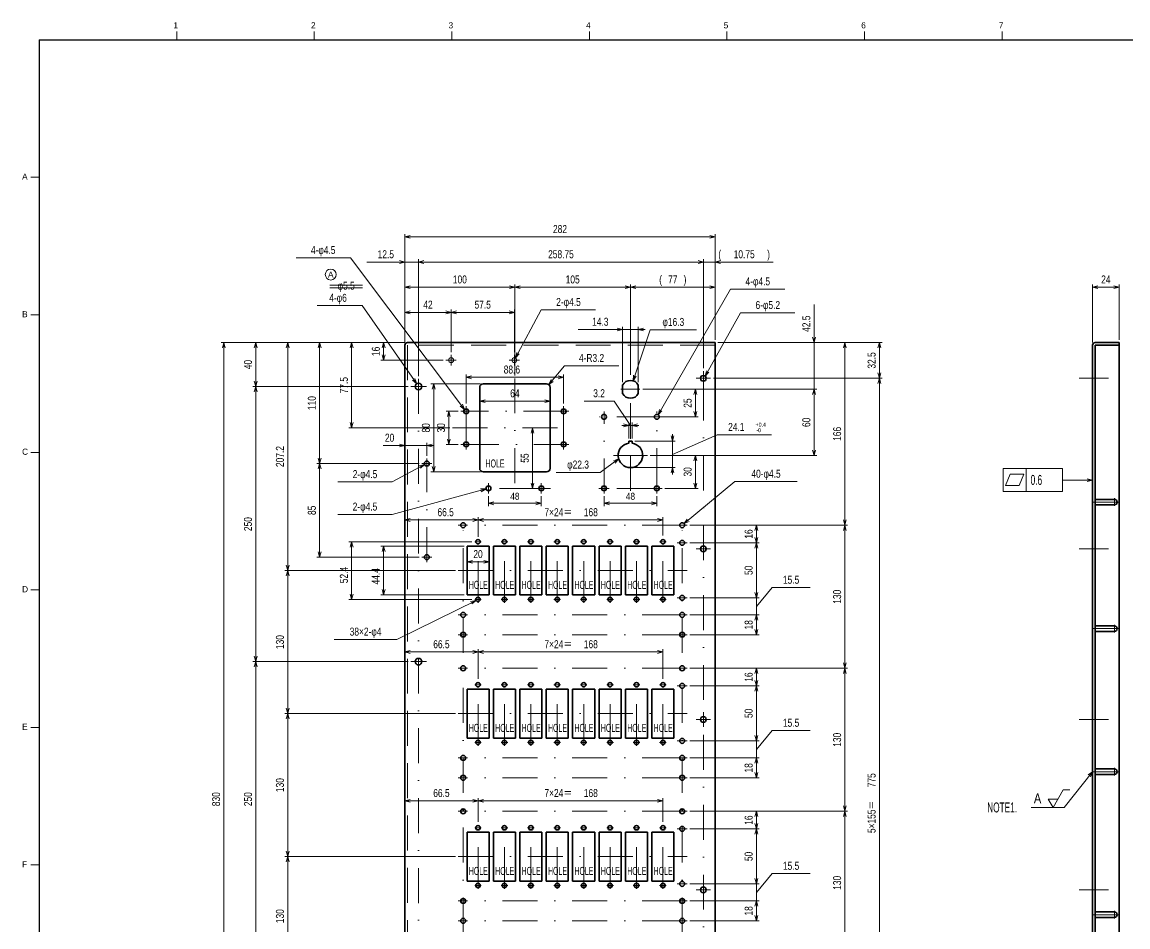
# Model space of a CAD drawing. Header units: millimetres. Extents: x 10 to 832, y 7 to 590.
# Drawn here: x 29.3 to 431.2, y 261.5 to 590.4 of the extents above; entities that cross this region are included whole.
import ezdxf
from ezdxf.enums import TextEntityAlignment as Align

# ---------------------------------------------------------------- set-up
doc = ezdxf.new("R2010")
doc.units = ezdxf.units.MM
doc.linetypes.add('DASHDOT', pattern=[25.3, 12.7, -6.3, 0, -6.3])
doc.linetypes.add('DASHED', pattern=[19, 12.7, -6.3])
for name, color, linetype in [('GR1_01', 7, 'Continuous'), ('GR1_03', 7, 'Continuous'), ('GR1_05', 7, 'Continuous'), ('GR1_16', 7, 'Continuous'), ('図面枠B6M', 7, 'Continuous')]:
    doc.layers.add(name, color=color, linetype=linetype)
doc.styles.add('HG丸ｺﾞｼｯｸM-PRO', font='')
doc.styles.get('HG丸ｺﾞｼｯｸM-PRO').set_extended_font_data('HG丸ｺﾞｼｯｸM-PRO')

# ---------------------------------------------------------------- blocks, each defined once
blk = doc.blocks.new('BLKF023')
at = {"layer": '図面枠B6M', "color": 4, "linetype": 'Continuous', "lineweight": 13}
for p, q in [((85.5, 587), (85.5, 584)), ((135.5, 587), (135.5, 584)), ((185.5, 587), (185.5, 584)), ((235.5, 587), (235.5, 584)), ((285.5, 587), (285.5, 584)), ((335.5, 587), (335.5, 584)), ((385.5, 587), (385.5, 584)), ((32.5, 534), (35.5, 534)), ((32.5, 484), (35.5, 484)), ((32.5, 434), (35.5, 434)), ((32.5, 384), (35.5, 384)), ((32.5, 334), (35.5, 334)), ((32.5, 284), (35.5, 284))]:
    blk.add_line(p, q, dxfattribs=at)
at = {"layer": '図面枠B6M', "color": 2, "linetype": 'Continuous', "lineweight": 25}
for q in [(35.5, 15), (831.5, 584)]:
    blk.add_line((35.5, 584), q, dxfattribs=at)
at = {"layer": '図面枠B6M', "color": 4, "linetype": 'Continuous', "lineweight": 13, "style": 'HG丸ｺﾞｼｯｸM-PRO'}
for s, width, p in [('1', 1.003994, (84.29, 587.45)), ('2', 1.003994, (134.3, 587.45)), ('3', 1.003994, (184.29, 587.45)), ('4', 1.003994, (234.29, 587.45)), ('5', 1.003994, (284.29, 587.45)), ('6', 1.003994, (334.29, 587.45)), ('7', 1.003994, (384.29, 587.45)), ('A', 1.002405, (29.29, 532.45)), ('B', 1.004704, (29.29, 482.45)), ('C', 1.001214, (29.29, 432.45)), ('D', 1.002334, (29.29, 382.45)), ('E', 1.001589, (29.29, 332.45)), ('F', 0.998986, (29.29, 282.45))]:
    blk.add_text(s, height=2.25, dxfattribs=dict(at, width=width)).set_placement(p, align=Align.BOTTOM_LEFT)
blk = doc.blocks.new('BLKF033')
at = {"layer": 'GR1_01', "color": 3, "linetype": 'Continuous', "lineweight": 35}
for p, q in [((418.41, 142.84), (418.41, 473)), ((419.33, 473.92), (424.81, 473.92)), ((419.33, 142.84), (419.33, 473)), ((419.33, 473), (428.01, 473)), ((424.81, 473.92), (428.01, 473.92)), ((428.01, 141.92), (428.01, 473.92)), ((428.01, 142.84), (419.33, 142.84)), ((419.33, 141.92), (423.81, 141.92)), ((423.81, 141.92), (428.01, 141.92))]:
    blk.add_line(p, q, dxfattribs=at)
for centre, start, end in [((419.33, 473), 90, 180), ((419.33, 142.84), 180, 270)]:
    blk.add_arc(centre, 0.92, start, end, dxfattribs=at)
blk = doc.blocks.new('FXTIP_ARROW_S')
at = {"color": 0, "linetype": 'Continuous', "lineweight": -2}
for q in [(-1, 0), (-0.97, 0.26), (-0.97, -0.26)]:
    blk.add_line((0, 0), q, dxfattribs=at)
blk = doc.blocks.new('BLKF049')
at = {"layer": 'GR1_03', "color": 4, "linetype": 'DASHDOT', "lineweight": 13}
for p, q in [((418.51, 415.92), (427.73, 415.92)), ((426.33, 414.53), (426.33, 417.33))]:
    blk.add_line(p, q, dxfattribs=at)
at = {"layer": 'GR1_03', "color": 3, "linetype": 'Continuous', "lineweight": 35}
for p, q in [((425.33, 416.92), (419.33, 416.92)), ((419.33, 414.92), (425.33, 414.92)), ((426.33, 416.92), (425.33, 416.92)), ((425.33, 414.92), (426.33, 414.92))]:
    blk.add_line(p, q, dxfattribs=at)
at = {"layer": 'GR1_03', "color": 4, "linetype": 'DASHED', "lineweight": 13}
for p, q in [((426.33, 416.92), (426.33, 416.92)), ((426.33, 414.92), (426.33, 414.92))]:
    blk.add_line(p, q, dxfattribs=at)
at = {"layer": 'GR1_03', "color": 3, "linetype": 'Continuous', "lineweight": 35}
blk.add_arc((426.33, 415.92), 1, 270, 90, dxfattribs=at)
blk = doc.blocks.new('BLKF050')
at = {"layer": 'GR1_03', "color": 4, "linetype": 'DASHDOT', "lineweight": 13}
for p, q in [((418.51, 369.92), (427.73, 369.92)), ((426.33, 368.53), (426.33, 371.33))]:
    blk.add_line(p, q, dxfattribs=at)
at = {"layer": 'GR1_03', "color": 3, "linetype": 'Continuous', "lineweight": 35}
for p, q in [((425.33, 370.92), (419.33, 370.92)), ((426.33, 370.92), (425.33, 370.92)), ((419.33, 368.92), (425.33, 368.92)), ((425.33, 368.92), (426.33, 368.92))]:
    blk.add_line(p, q, dxfattribs=at)
at = {"layer": 'GR1_03', "color": 4, "linetype": 'DASHED', "lineweight": 13}
for p, q in [((426.33, 370.92), (426.33, 370.92)), ((426.33, 368.92), (426.33, 368.92))]:
    blk.add_line(p, q, dxfattribs=at)
at = {"layer": 'GR1_03', "color": 3, "linetype": 'Continuous', "lineweight": 35}
blk.add_arc((426.33, 369.92), 1, 270, 90, dxfattribs=at)
blk = doc.blocks.new('BLKF051')
at = {"layer": 'GR1_03', "color": 4, "linetype": 'DASHDOT', "lineweight": 13}
for p, q in [((418.51, 265.92), (427.73, 265.92)), ((426.33, 264.53), (426.33, 267.33))]:
    blk.add_line(p, q, dxfattribs=at)
at = {"layer": 'GR1_03', "color": 3, "linetype": 'Continuous', "lineweight": 35}
for p, q in [((425.33, 266.92), (419.33, 266.92)), ((426.33, 266.92), (425.33, 266.92)), ((419.33, 264.92), (425.33, 264.92)), ((425.33, 264.92), (426.33, 264.92))]:
    blk.add_line(p, q, dxfattribs=at)
at = {"layer": 'GR1_03', "color": 4, "linetype": 'DASHED', "lineweight": 13}
for p, q in [((426.33, 266.92), (426.33, 266.92)), ((426.33, 264.92), (426.33, 264.92))]:
    blk.add_line(p, q, dxfattribs=at)
at = {"layer": 'GR1_03', "color": 3, "linetype": 'Continuous', "lineweight": 35}
blk.add_arc((426.33, 265.92), 1, 270, 90, dxfattribs=at)
blk = doc.blocks.new('FXTIP_ARROW_E')
at = {"color": 0, "linetype": 'Continuous', "lineweight": -2}
for q in [(-1, 0), (-0.97, 0.26), (-0.97, -0.26)]:
    blk.add_line((0, 0), q, dxfattribs=at)
blk = doc.blocks.new('BLKF056')
at = {"layer": 'GR1_03', "color": 4, "linetype": 'DASHDOT', "lineweight": 13}
for p, q in [((418.51, 317.92), (427.73, 317.92)), ((426.33, 316.53), (426.33, 319.33))]:
    blk.add_line(p, q, dxfattribs=at)
at = {"layer": 'GR1_03', "color": 3, "linetype": 'Continuous', "lineweight": 35}
for p, q in [((425.33, 318.92), (419.33, 318.92)), ((426.33, 318.92), (425.33, 318.92)), ((419.33, 316.92), (425.33, 316.92)), ((425.33, 316.92), (426.33, 316.92))]:
    blk.add_line(p, q, dxfattribs=at)
at = {"layer": 'GR1_03', "color": 4, "linetype": 'DASHED', "lineweight": 13}
for p, q in [((426.33, 318.92), (426.33, 318.92)), ((426.33, 316.92), (426.33, 316.92))]:
    blk.add_line(p, q, dxfattribs=at)
at = {"layer": 'GR1_03', "color": 3, "linetype": 'Continuous', "lineweight": 35}
blk.add_arc((426.33, 317.92), 1, 270, 90, dxfattribs=at)
blk = doc.blocks.new('BLKF073')
at = {"layer": 'GR1_01', "color": 3, "linetype": 'Continuous', "lineweight": 35}
for p, q in [((196.89, 458.92), (219.93, 458.92)), ((195.61, 452.92), (195.61, 457.64)), ((221.21, 452.92), (221.21, 457.64)), ((195.61, 432.92), (195.61, 452.92)), ((221.21, 432.92), (221.21, 452.92)), ((195.61, 428.2), (195.61, 432.92)), ((221.21, 428.2), (221.21, 432.92)), ((196.89, 426.92), (219.93, 426.92))]:
    blk.add_line(p, q, dxfattribs=at)
for centre, start, end in [((196.89, 457.64), 90, 180), ((219.93, 457.64), 0, 90), ((196.89, 428.2), 180, 270), ((219.93, 428.2), 270, 0)]:
    blk.add_arc(centre, 1.28, start, end, dxfattribs=at)
blk = doc.blocks.new('BLKF074')
at = {"layer": 'GR1_01', "color": 3, "linetype": 'Continuous', "lineweight": 35}
for p, q in [((249.77, 438.1), (251.05, 438.1)), ((249.77, 437.33), (249.77, 438.1)), ((251.05, 437.33), (251.05, 438.1))]:
    blk.add_line(p, q, dxfattribs=at)
blk.add_arc((250.41, 432.92), 4.46, 98.2503, 81.7497, dxfattribs=at)
blk = doc.blocks.new('BLKF075')
at = {"layer": 'GR1_01', "color": 3, "linetype": 'Continuous', "lineweight": 35}
for p, q in [((247.55, 455.35), (247.55, 458.48)), ((253.27, 455.35), (253.27, 458.48))]:
    blk.add_line(p, q, dxfattribs=at)
for start, end in [(28.6816, 151.3184), (208.6816, 331.3184)]:
    blk.add_arc((250.41, 456.92), 3.26, start, end, dxfattribs=at)
blk = doc.blocks.new('BLKF072')
at = {"layer": 'GR1_01', "color": 3, "linetype": 'Continuous', "lineweight": 35}
for p, q in [((168.41, 142.84), (168.41, 473)), ((169.33, 473.92), (281.21, 473.92)), ((281.21, 141.92), (281.21, 473.92)), ((199.01, 399.92), (191.01, 399.92)), ((191.01, 399.92), (191.01, 382.16)), ((199.01, 382.16), (199.01, 399.92)), ((208.61, 399.92), (200.61, 399.92)), ((200.61, 399.92), (200.61, 382.16)), ((208.61, 382.16), (208.61, 399.92)), ((218.21, 399.92), (210.21, 399.92)), ((210.21, 399.92), (210.21, 382.16)), ((218.21, 382.16), (218.21, 399.92)), ((227.81, 399.92), (219.81, 399.92)), ((219.81, 399.92), (219.81, 382.16)), ((227.81, 382.16), (227.81, 399.92)), ((237.41, 399.92), (229.41, 399.92)), ((229.41, 399.92), (229.41, 382.16)), ((237.41, 382.16), (237.41, 399.92)), ((247.01, 399.92), (239.01, 399.92)), ((239.01, 399.92), (239.01, 382.16)), ((247.01, 382.16), (247.01, 399.92)), ((256.61, 399.92), (248.61, 399.92)), ((248.61, 399.92), (248.61, 382.16)), ((256.61, 382.16), (256.61, 399.92)), ((266.21, 399.92), (258.21, 399.92)), ((258.21, 399.92), (258.21, 382.16)), ((266.21, 382.16), (266.21, 399.92)), ((191.01, 382.16), (199.01, 382.16)), ((200.61, 382.16), (208.61, 382.16)), ((210.21, 382.16), (218.21, 382.16)), ((219.81, 382.16), (227.81, 382.16)), ((229.41, 382.16), (237.41, 382.16)), ((239.01, 382.16), (247.01, 382.16)), ((248.61, 382.16), (256.61, 382.16)), ((258.21, 382.16), (266.21, 382.16)), ((199.01, 347.92), (191.01, 347.92)), ((191.01, 347.92), (191.01, 330.16)), ((199.01, 330.16), (199.01, 347.92)), ((208.61, 347.92), (200.61, 347.92)), ((200.61, 347.92), (200.61, 330.16)), ((208.61, 330.16), (208.61, 347.92)), ((218.21, 347.92), (210.21, 347.92)), ((210.21, 347.92), (210.21, 330.16)), ((218.21, 330.16), (218.21, 347.92)), ((227.81, 347.92), (219.81, 347.92)), ((219.81, 347.92), (219.81, 330.16)), ((227.81, 330.16), (227.81, 347.92)), ((237.41, 347.92), (229.41, 347.92)), ((229.41, 347.92), (229.41, 330.16)), ((237.41, 330.16), (237.41, 347.92)), ((247.01, 347.92), (239.01, 347.92)), ((239.01, 347.92), (239.01, 330.16)), ((247.01, 330.16), (247.01, 347.92)), ((256.61, 347.92), (248.61, 347.92)), ((248.61, 347.92), (248.61, 330.16)), ((256.61, 330.16), (256.61, 347.92)), ((266.21, 347.92), (258.21, 347.92)), ((258.21, 347.92), (258.21, 330.16)), ((266.21, 330.16), (266.21, 347.92)), ((191.01, 330.16), (199.01, 330.16)), ((200.61, 330.16), (208.61, 330.16)), ((210.21, 330.16), (218.21, 330.16)), ((219.81, 330.16), (227.81, 330.16)), ((229.41, 330.16), (237.41, 330.16)), ((239.01, 330.16), (247.01, 330.16)), ((248.61, 330.16), (256.61, 330.16)), ((258.21, 330.16), (266.21, 330.16)), ((199.01, 295.92), (191.01, 295.92)), ((191.01, 295.92), (191.01, 278.16)), ((199.01, 278.16), (199.01, 295.92)), ((208.61, 295.92), (200.61, 295.92)), ((200.61, 295.92), (200.61, 278.16)), ((208.61, 278.16), (208.61, 295.92)), ((218.21, 295.92), (210.21, 295.92)), ((210.21, 295.92), (210.21, 278.16)), ((218.21, 278.16), (218.21, 295.92)), ((227.81, 295.92), (219.81, 295.92)), ((219.81, 295.92), (219.81, 278.16)), ((227.81, 278.16), (227.81, 295.92)), ((237.41, 295.92), (229.41, 295.92)), ((229.41, 295.92), (229.41, 278.16)), ((237.41, 278.16), (237.41, 295.92)), ((247.01, 295.92), (239.01, 295.92)), ((239.01, 295.92), (239.01, 278.16)), ((247.01, 278.16), (247.01, 295.92)), ((256.61, 295.92), (248.61, 295.92)), ((248.61, 295.92), (248.61, 278.16)), ((256.61, 278.16), (256.61, 295.92)), ((266.21, 295.92), (258.21, 295.92)), ((258.21, 295.92), (258.21, 278.16)), ((266.21, 278.16), (266.21, 295.92)), ((191.01, 278.16), (199.01, 278.16)), ((200.61, 278.16), (208.61, 278.16)), ((210.21, 278.16), (218.21, 278.16)), ((219.81, 278.16), (227.81, 278.16)), ((229.41, 278.16), (237.41, 278.16)), ((239.01, 278.16), (247.01, 278.16)), ((248.61, 278.16), (256.61, 278.16)), ((258.21, 278.16), (266.21, 278.16)), ((199.01, 243.92), (191.01, 243.92)), ((191.01, 243.92), (191.01, 226.16)), ((199.01, 226.16), (199.01, 243.92)), ((208.61, 243.92), (200.61, 243.92)), ((200.61, 243.92), (200.61, 226.16)), ((208.61, 226.16), (208.61, 243.92)), ((218.21, 243.92), (210.21, 243.92)), ((210.21, 243.92), (210.21, 226.16)), ((218.21, 226.16), (218.21, 243.92)), ((227.81, 243.92), (219.81, 243.92)), ((219.81, 243.92), (219.81, 226.16)), ((227.81, 226.16), (227.81, 243.92)), ((237.41, 243.92), (229.41, 243.92)), ((229.41, 243.92), (229.41, 226.16)), ((237.41, 226.16), (237.41, 243.92)), ((247.01, 243.92), (239.01, 243.92)), ((239.01, 243.92), (239.01, 226.16)), ((247.01, 226.16), (247.01, 243.92)), ((256.61, 243.92), (248.61, 243.92)), ((248.61, 243.92), (248.61, 226.16)), ((256.61, 226.16), (256.61, 243.92)), ((266.21, 243.92), (258.21, 243.92)), ((258.21, 243.92), (258.21, 226.16)), ((266.21, 226.16), (266.21, 243.92)), ((191.01, 226.16), (199.01, 226.16)), ((200.61, 226.16), (208.61, 226.16)), ((210.21, 226.16), (218.21, 226.16)), ((219.81, 226.16), (227.81, 226.16)), ((229.41, 226.16), (237.41, 226.16)), ((239.01, 226.16), (247.01, 226.16)), ((248.61, 226.16), (256.61, 226.16)), ((258.21, 226.16), (266.21, 226.16)), ((199.01, 191.92), (191.01, 191.92)), ((191.01, 191.92), (191.01, 174.16)), ((199.01, 174.16), (199.01, 191.92)), ((208.61, 191.92), (200.61, 191.92)), ((200.61, 191.92), (200.61, 174.16)), ((208.61, 174.16), (208.61, 191.92)), ((218.21, 191.92), (210.21, 191.92)), ((210.21, 191.92), (210.21, 174.16)), ((218.21, 174.16), (218.21, 191.92)), ((227.81, 191.92), (219.81, 191.92)), ((219.81, 191.92), (219.81, 174.16)), ((227.81, 174.16), (227.81, 191.92)), ((237.41, 191.92), (229.41, 191.92)), ((229.41, 191.92), (229.41, 174.16)), ((237.41, 174.16), (237.41, 191.92)), ((255.81, 191.92), (239.81, 191.92)), ((239.81, 191.92), (239.81, 174.16)), ((255.81, 174.16), (255.81, 191.92)), ((258.21, 191.92), (258.21, 174.16)), ((259.03, 191.92), (258.21, 191.92)), ((265.38, 191.92), (259.03, 191.92)), ((266.21, 191.92), (265.38, 191.92)), ((266.21, 174.16), (266.21, 191.92)), ((191.01, 174.16), (199.01, 174.16)), ((200.61, 174.16), (208.61, 174.16)), ((210.21, 174.16), (218.21, 174.16)), ((219.81, 174.16), (227.81, 174.16)), ((229.41, 174.16), (237.41, 174.16)), ((239.81, 174.16), (255.81, 174.16)), ((258.21, 174.16), (259.03, 174.16)), ((259.03, 174.16), (265.38, 174.16)), ((265.38, 174.16), (266.21, 174.16)), ((169.33, 141.92), (281.21, 141.92))]:
    blk.add_line(p, q, dxfattribs=at)
at = {"layer": 'GR1_01', "color": 4, "linetype": 'DASHED', "lineweight": 13}
for p, q in [((281.21, 473), (169.33, 473)), ((169.33, 473), (169.33, 142.84)), ((169.33, 142.84), (281.21, 142.84))]:
    blk.add_line(p, q, dxfattribs=at)
at = {"layer": 'GR1_01', "color": 254, "linetype": 'Continuous', "lineweight": 13}
for centre in [(185.21, 467.52), (208.21, 467.52)]:
    blk.add_circle(centre, 0.9, dxfattribs=at)
at = {"layer": 'GR1_01', "color": 3, "linetype": 'Continuous', "lineweight": 35}
for centre, radius in [((173.41, 457.92), 1.2), ((276.91, 460.92), 1.04), ((190.69, 448.92), 0.9), ((226.13, 448.92), 0.9), ((240.81, 446.92), 0.9), ((260.01, 446.92), 0.9), ((190.69, 436.92), 0.9), ((226.13, 436.92), 0.9), ((198.81, 420.92), 0.9), ((218.01, 420.92), 0.9), ((240.81, 420.92), 0.9), ((260.01, 420.92), 0.9), ((189.61, 407.52), 0.9), ((269.21, 407.52), 0.9), ((195.01, 401.52), 0.8), ((204.61, 401.52), 0.8), ((214.21, 401.52), 0.8), ((223.81, 401.52), 0.8), ((233.41, 401.52), 0.8), ((243.01, 401.52), 0.8), ((252.61, 401.52), 0.8), ((262.21, 401.52), 0.8), ((269.21, 401.12), 0.9), ((276.91, 398.92), 1.04), ((269.21, 381.12), 0.9), ((195.01, 380.56), 0.8), ((204.61, 380.56), 0.8), ((214.21, 380.56), 0.8), ((223.81, 380.56), 0.8), ((233.41, 380.56), 0.8), ((243.01, 380.56), 0.8), ((252.61, 380.56), 0.8), ((262.21, 380.56), 0.8), ((189.61, 374.92), 0.9), ((269.21, 374.92), 0.9), ((189.61, 367.72), 0.9), ((269.21, 367.72), 0.9), ((173.41, 357.92), 1.2), ((189.61, 355.52), 0.9), ((269.21, 355.52), 0.9), ((195.01, 349.52), 0.8), ((204.61, 349.52), 0.8), ((214.21, 349.52), 0.8), ((223.81, 349.52), 0.8), ((233.41, 349.52), 0.8), ((243.01, 349.52), 0.8), ((252.61, 349.52), 0.8), ((262.21, 349.52), 0.8), ((269.21, 349.12), 0.9), ((276.91, 336.92), 1.04), ((269.21, 329.12), 0.9), ((195.01, 328.56), 0.8), ((204.61, 328.56), 0.8), ((214.21, 328.56), 0.8), ((223.81, 328.56), 0.8), ((233.41, 328.56), 0.8), ((243.01, 328.56), 0.8), ((252.61, 328.56), 0.8), ((262.21, 328.56), 0.8), ((189.61, 322.92), 0.9), ((269.21, 322.92), 0.9), ((189.61, 315.72), 0.9), ((269.21, 315.72), 0.9), ((189.61, 303.52), 0.9), ((269.21, 303.52), 0.9), ((195.01, 297.52), 0.8), ((204.61, 297.52), 0.8), ((214.21, 297.52), 0.8), ((223.81, 297.52), 0.8), ((233.41, 297.52), 0.8), ((243.01, 297.52), 0.8), ((252.61, 297.52), 0.8), ((262.21, 297.52), 0.8), ((269.21, 297.12), 0.9), ((195.01, 276.56), 0.8), ((204.61, 276.56), 0.8), ((214.21, 276.56), 0.8), ((223.81, 276.56), 0.8), ((233.41, 276.56), 0.8), ((243.01, 276.56), 0.8), ((252.61, 276.56), 0.8), ((262.21, 276.56), 0.8), ((269.21, 277.12), 0.9), ((276.91, 274.92), 1.04), ((189.61, 270.92), 0.9), ((269.21, 270.92), 0.9), ((189.61, 263.72), 0.9), ((269.21, 263.72), 0.9), ((173.41, 257.92), 1.2), ((189.61, 251.52), 0.9), ((269.21, 251.52), 0.9), ((195.01, 245.52), 0.8), ((204.61, 245.52), 0.8), ((214.21, 245.52), 0.8), ((223.81, 245.52), 0.8), ((233.41, 245.52), 0.8), ((243.01, 245.52), 0.8), ((252.61, 245.52), 0.8), ((262.21, 245.52), 0.8), ((269.21, 245.12), 0.9), ((195.01, 224.56), 0.8), ((204.61, 224.56), 0.8), ((214.21, 224.56), 0.8), ((223.81, 224.56), 0.8), ((233.41, 224.56), 0.8), ((243.01, 224.56), 0.8), ((252.61, 224.56), 0.8), ((262.21, 224.56), 0.8), ((269.21, 225.12), 0.9), ((189.61, 218.92), 0.9), ((269.21, 218.92), 0.9), ((276.91, 212.92), 1.04), ((189.61, 211.72), 0.9), ((269.21, 211.72), 0.9), ((189.61, 199.52), 0.9), ((269.21, 199.52), 0.9), ((195.01, 193.52), 0.8), ((204.61, 193.52), 0.8), ((214.21, 193.52), 0.8), ((223.81, 193.52), 0.8), ((233.41, 193.52), 0.8), ((244, 193.52), 0.8), ((251.62, 193.52), 0.8), ((262.21, 193.52), 0.8), ((269.21, 193.12), 0.9), ((195.01, 172.56), 0.8), ((204.61, 172.56), 0.8), ((214.21, 172.56), 0.8), ((223.81, 172.56), 0.8), ((233.41, 172.56), 0.8), ((244, 172.56), 0.8), ((251.62, 172.56), 0.8), ((262.21, 172.56), 0.8), ((269.21, 173.12), 0.9), ((189.61, 166.92), 0.9), ((269.21, 166.92), 0.9), ((173.41, 157.92), 1.2), ((189.61, 159.72), 0.9), ((269.21, 159.72), 0.9), ((276.91, 150.92), 1.04)]:
    blk.add_circle(centre, radius, dxfattribs=at)
at = {"layer": 'GR1_01', "color": 254, "linetype": 'Continuous', "lineweight": 35}
for centre in [(176.41, 429.92), (176.41, 395.92)]:
    blk.add_circle(centre, 0.9, dxfattribs=at)
at = {"layer": 'GR1_01', "color": 3, "linetype": 'Continuous', "lineweight": 35}
for centre, start, end in [((169.33, 473), 90, 180), ((169.33, 142.84), 180, 270)]:
    blk.add_arc(centre, 0.92, start, end, dxfattribs=at)
for name in ['BLKF073', 'BLKF075', 'BLKF074']:
    blk.add_blockref(name, (0, 0), dxfattribs=at)
blk = doc.blocks.new('BLKF087')
at = {"layer": 'GR1_05', "color": 4, "linetype": 'Continuous', "lineweight": 13}
blk.add_circle((141.49, 498.66), 2, dxfattribs=at)
at = {"layer": 'GR1_05', "color": 4, "linetype": 'Continuous', "lineweight": 13, "style": 'HG丸ｺﾞｼｯｸM-PRO', "width": 1.042301}
blk.add_text('A', height=2.18, dxfattribs=at).set_placement((141.49, 498.66), align=Align.MIDDLE_CENTER)

msp = doc.modelspace()

# ---------------------------------------------------------------- linework, layer by layer
at = {"layer": 'GR1_01', "color": 4, "linetype": 'DASHDOT', "lineweight": 13}
for p, q in [((187.11, 467.52), (183.31, 467.52)), ((185.21, 465.62), (185.21, 469.42)), ((210.11, 467.52), (206.31, 467.52)), ((208.21, 465.62), (208.21, 469.42)), ((276.91, 463.56), (276.91, 458.28)), ((173.41, 460.68), (173.41, 155.48)), ((208.41, 460.9), (208.41, 419.54)), ((250.41, 439.13), (250.41, 461.15)), ((279.55, 460.92), (274.27, 460.92)), ((276.91, 458.28), (276.91, 148.28)), ((413.49, 460.92), (424.15, 460.92)), ((176.26, 457.92), (170.63, 457.92)), ((253.88, 456.92), (246.91, 456.92)), ((190.69, 447.02), (190.69, 450.82)), ((226.13, 438.82), (226.13, 450.82)), ((224.23, 448.92), (188.79, 448.92)), ((190.69, 435.02), (190.69, 447.02)), ((228.03, 448.92), (224.23, 448.92)), ((258.11, 446.92), (238.91, 446.92)), ((240.81, 445.02), (240.81, 448.82)), ((261.91, 446.92), (258.11, 446.92)), ((260.01, 422.82), (260.01, 448.82)), ((185.75, 442.92), (227.72, 442.92)), ((240.81, 419.02), (240.81, 445.02)), ((226.13, 435.02), (226.13, 438.82)), ((250.41, 419.96), (250.41, 439.13)), ((192.59, 436.92), (188.79, 436.92)), ((228.03, 436.92), (192.59, 436.92)), ((176.41, 394.08), (176.41, 431.76)), ((256.62, 432.92), (244.2, 432.92)), ((178.25, 429.92), (174.57, 429.92)), ((198.81, 419.02), (198.81, 422.82)), ((218.01, 419.02), (218.01, 422.82)), ((260.01, 419.02), (260.01, 422.82)), ((215.51, 420.92), (196.91, 420.92)), ((221.38, 420.92), (215.51, 420.92)), ((258.11, 420.92), (237.49, 420.92)), ((242.71, 420.92), (238.91, 420.92)), ((261.91, 420.92), (258.11, 420.92)), ((267.37, 407.52), (187.77, 407.52)), ((189.61, 157.88), (189.61, 409.36)), ((271.05, 407.52), (267.37, 407.52)), ((269.21, 157.88), (269.21, 409.36)), ((195.01, 381.76), (195.01, 402.72)), ((204.61, 381.76), (204.61, 402.72)), ((214.21, 381.76), (214.21, 402.72)), ((223.81, 381.76), (223.81, 402.72)), ((233.41, 381.76), (233.41, 402.72)), ((243.01, 381.76), (243.01, 402.72)), ((252.61, 381.76), (252.61, 402.72)), ((262.21, 381.76), (262.21, 402.72)), ((196.21, 401.52), (193.81, 401.52)), ((205.81, 401.52), (203.41, 401.52)), ((215.41, 401.52), (213.01, 401.52)), ((225.01, 401.52), (222.61, 401.52)), ((234.61, 401.52), (232.21, 401.52)), ((244.21, 401.52), (241.81, 401.52)), ((253.81, 401.52), (251.41, 401.52)), ((263.41, 401.52), (261.01, 401.52)), ((271.05, 401.12), (267.37, 401.12)), ((279.55, 398.92), (274.27, 398.92)), ((276.91, 401.56), (276.91, 396.28)), ((413.49, 398.92), (424.15, 398.92)), ((178.25, 395.92), (174.57, 395.92)), ((187.77, 391.04), (271.05, 391.04)), ((196.21, 380.56), (193.81, 380.56)), ((195.01, 379.36), (195.01, 381.76)), ((205.81, 380.56), (203.41, 380.56)), ((204.61, 379.36), (204.61, 381.76)), ((215.41, 380.56), (213.01, 380.56)), ((214.21, 379.36), (214.21, 381.76)), ((225.01, 380.56), (222.61, 380.56)), ((223.81, 379.36), (223.81, 381.76)), ((234.61, 380.56), (232.21, 380.56)), ((233.41, 379.36), (233.41, 381.76)), ((244.21, 380.56), (241.81, 380.56)), ((243.01, 379.36), (243.01, 381.76)), ((253.81, 380.56), (251.41, 380.56)), ((252.61, 379.36), (252.61, 381.76)), ((263.41, 380.56), (261.01, 380.56)), ((262.21, 379.36), (262.21, 381.76)), ((271.05, 381.12), (267.37, 381.12)), ((267.37, 374.92), (187.77, 374.92)), ((271.05, 374.92), (267.37, 374.92)), ((267.37, 367.72), (187.77, 367.72)), ((271.05, 367.72), (267.37, 367.72)), ((176.26, 357.92), (170.63, 357.92)), ((267.37, 355.52), (187.77, 355.52)), ((271.05, 355.52), (267.37, 355.52)), ((195.01, 329.76), (195.01, 350.72)), ((204.61, 329.76), (204.61, 350.72)), ((214.21, 329.76), (214.21, 350.72)), ((223.81, 329.76), (223.81, 350.72)), ((233.41, 329.76), (233.41, 350.72)), ((243.01, 329.76), (243.01, 350.72)), ((252.61, 329.76), (252.61, 350.72)), ((262.21, 329.76), (262.21, 350.72)), ((196.21, 349.52), (193.81, 349.52)), ((205.81, 349.52), (203.41, 349.52)), ((215.41, 349.52), (213.01, 349.52)), ((225.01, 349.52), (222.61, 349.52)), ((234.61, 349.52), (232.21, 349.52)), ((244.21, 349.52), (241.81, 349.52)), ((253.81, 349.52), (251.41, 349.52)), ((263.41, 349.52), (261.01, 349.52)), ((271.05, 349.12), (267.37, 349.12)), ((187.77, 339.04), (271.05, 339.04)), ((276.91, 339.56), (276.91, 334.28)), ((279.55, 336.92), (274.27, 336.92)), ((413.49, 336.92), (424.15, 336.92)), ((195.01, 327.36), (195.01, 329.76)), ((204.61, 327.36), (204.61, 329.76)), ((214.21, 327.36), (214.21, 329.76)), ((223.81, 327.36), (223.81, 329.76)), ((233.41, 327.36), (233.41, 329.76)), ((243.01, 327.36), (243.01, 329.76)), ((252.61, 327.36), (252.61, 329.76)), ((262.21, 327.36), (262.21, 329.76)), ((196.21, 328.56), (193.81, 328.56)), ((205.81, 328.56), (203.41, 328.56)), ((215.41, 328.56), (213.01, 328.56)), ((225.01, 328.56), (222.61, 328.56)), ((234.61, 328.56), (232.21, 328.56)), ((244.21, 328.56), (241.81, 328.56)), ((253.81, 328.56), (251.41, 328.56)), ((263.41, 328.56), (261.01, 328.56)), ((271.05, 329.12), (267.37, 329.12)), ((267.37, 322.92), (187.77, 322.92)), ((271.05, 322.92), (267.37, 322.92)), ((267.37, 315.72), (187.77, 315.72)), ((271.05, 315.72), (267.37, 315.72)), ((267.37, 303.52), (187.77, 303.52)), ((271.05, 303.52), (267.37, 303.52)), ((196.21, 297.52), (193.81, 297.52)), ((195.01, 277.76), (195.01, 298.72)), ((205.81, 297.52), (203.41, 297.52)), ((204.61, 277.76), (204.61, 298.72)), ((215.41, 297.52), (213.01, 297.52)), ((214.21, 277.76), (214.21, 298.72)), ((225.01, 297.52), (222.61, 297.52)), ((223.81, 277.76), (223.81, 298.72)), ((234.61, 297.52), (232.21, 297.52)), ((233.41, 277.76), (233.41, 298.72)), ((244.21, 297.52), (241.81, 297.52)), ((243.01, 277.76), (243.01, 298.72)), ((253.81, 297.52), (251.41, 297.52)), ((252.61, 277.76), (252.61, 298.72)), ((263.41, 297.52), (261.01, 297.52)), ((262.21, 277.76), (262.21, 298.72)), ((271.05, 297.12), (267.37, 297.12)), ((187.77, 287.04), (271.05, 287.04)), ((195.01, 275.36), (195.01, 277.76)), ((204.61, 275.36), (204.61, 277.76)), ((214.21, 275.36), (214.21, 277.76)), ((223.81, 275.36), (223.81, 277.76)), ((233.41, 275.36), (233.41, 277.76)), ((243.01, 275.36), (243.01, 277.76)), ((252.61, 275.36), (252.61, 277.76)), ((262.21, 275.36), (262.21, 277.76)), ((276.91, 277.56), (276.91, 272.28)), ((196.21, 276.56), (193.81, 276.56)), ((205.81, 276.56), (203.41, 276.56)), ((215.41, 276.56), (213.01, 276.56)), ((225.01, 276.56), (222.61, 276.56)), ((234.61, 276.56), (232.21, 276.56)), ((244.21, 276.56), (241.81, 276.56)), ((253.81, 276.56), (251.41, 276.56)), ((263.41, 276.56), (261.01, 276.56)), ((271.05, 277.12), (267.37, 277.12)), ((279.55, 274.92), (274.27, 274.92)), ((413.49, 274.92), (424.15, 274.92)), ((267.37, 270.92), (187.77, 270.92)), ((271.05, 270.92), (267.37, 270.92)), ((267.37, 263.72), (187.77, 263.72)), ((271.05, 263.72), (267.37, 263.72))]:
    msp.add_line(p, q, dxfattribs=at)
at = {"layer": 'GR1_05', "color": 4, "linetype": 'Continuous', "lineweight": 13}
for p, q in [((141.18, 494.77), (153.02, 494.77)), ((141.18, 493.77), (153.02, 493.77))]:
    msp.add_line(p, q, dxfattribs=at)
at = {"layer": 'GR1_16', "color": 254, "linetype": 'Continuous', "lineweight": 13}
for p, q in [((168.41, 474), (168.41, 513.35)), ((168.41, 512.35), (281.21, 512.35)), ((281.21, 474.92), (281.21, 513.35)), ((154.57, 503.2), (168.41, 503.2)), ((168.41, 474), (168.41, 504.2)), ((168.41, 503.2), (173.41, 503.2)), ((173.41, 461.68), (173.41, 504.2)), ((173.41, 503.2), (276.91, 503.2)), ((276.91, 464.56), (276.91, 504.2)), ((276.91, 503.2), (281.21, 503.2)), ((281.21, 474.92), (281.21, 504.2)), ((281.21, 503.2), (302.29, 503.2)), ((168.41, 474), (168.41, 495.04)), ((208.41, 461.9), (208.41, 495.04)), ((250.41, 462.15), (250.41, 495.04)), ((281.21, 474.92), (281.21, 495.04)), ((418.41, 474), (418.41, 495.04)), ((428.01, 474.92), (428.01, 495.04)), ((168.41, 494.04), (208.41, 494.04)), ((208.41, 494.04), (250.41, 494.04)), ((250.41, 494.04), (281.21, 494.04)), ((418.41, 494.04), (428.01, 494.04)), ((317.16, 473.92), (317.16, 487.76)), ((168.41, 474), (168.41, 485.88)), ((168.41, 484.88), (185.21, 484.88)), ((185.21, 470.42), (185.21, 485.88)), ((185.21, 484.88), (208.21, 484.88)), ((208.21, 470.42), (208.21, 485.88)), ((231.35, 478.66), (247.55, 478.66)), ((247.55, 459.48), (247.55, 479.66)), ((247.55, 478.66), (253.27, 478.66)), ((253.27, 459.48), (253.27, 479.66)), ((253.27, 478.66), (255.77, 478.66)), ((168.33, 473.92), (101.61, 473.92)), ((102.61, 141.92), (102.61, 473.92)), ((168.33, 473.92), (113.22, 473.92)), ((114.22, 457.92), (114.22, 473.92)), ((168.33, 473.92), (124.83, 473.92)), ((125.83, 391.04), (125.83, 473.92)), ((168.33, 473.92), (136.43, 473.92)), ((137.43, 429.92), (137.43, 473.92)), ((168.33, 473.92), (148.07, 473.92)), ((149.07, 442.92), (149.07, 473.92)), ((168.33, 473.92), (159.68, 473.92)), ((160.68, 467.52), (160.68, 473.92)), ((282.21, 473.92), (341.89, 473.92)), ((282.21, 473.92), (329.35, 473.92)), ((282.21, 473.92), (318.16, 473.92)), ((317.16, 456.92), (317.16, 473.92)), ((328.35, 407.52), (328.35, 473.92)), ((340.89, 460.92), (340.89, 473.92)), ((182.31, 467.52), (159.68, 467.52)), ((190.69, 451.82), (190.69, 462.29)), ((226.13, 451.82), (226.13, 462.29)), ((195.89, 458.92), (177.89, 458.92)), ((178.89, 426.92), (178.89, 458.92)), ((190.69, 461.29), (226.13, 461.29)), ((280.55, 460.92), (341.89, 460.92)), ((340.89, 150.92), (340.89, 460.92)), ((169.63, 457.92), (113.22, 457.92)), ((114.22, 357.92), (114.22, 457.92)), ((254.88, 456.92), (318.16, 456.92)), ((317.16, 432.92), (317.16, 456.92)), ((195.61, 452.63), (221.21, 452.63)), ((195.61, 451.92), (195.61, 451.63)), ((221.21, 451.92), (221.21, 451.63)), ((244.45, 452.67), (233.57, 452.67)), ((250.41, 443.82), (244.45, 452.67)), ((187.79, 448.92), (183.38, 448.92)), ((184.38, 436.92), (184.38, 448.92)), ((184.75, 442.92), (148.07, 442.92)), ((247.27, 443.82), (249.77, 443.82)), ((249.77, 439.1), (249.77, 444.82)), ((249.77, 443.82), (251.05, 443.82)), ((251.05, 439.1), (251.05, 444.82)), ((251.05, 443.82), (253.5, 443.82)), ((252.05, 438.1), (266.71, 438.1)), ((265.71, 438.1), (265.71, 440.6)), ((265.71, 433.28), (281.97, 440.41)), ((265.71, 428.46), (265.71, 438.1)), ((281.97, 440.41), (301.73, 440.41)), ((160.49, 436.5), (168.41, 436.5)), ((168.41, 436.5), (176.41, 436.5)), ((176.41, 432.76), (176.41, 437.5)), ((176.41, 436.5), (178.91, 436.5)), ((187.79, 436.92), (183.38, 436.92)), ((257.62, 432.92), (318.16, 432.92)), ((173.57, 429.92), (136.43, 429.92)), ((137.43, 395.92), (137.43, 429.92)), ((195.89, 426.92), (177.89, 426.92)), ((251.41, 428.46), (266.71, 428.46)), ((265.71, 425.96), (265.71, 428.46)), ((198.81, 418.02), (198.81, 414.48)), ((218.01, 418.02), (218.01, 414.48)), ((240.81, 418.02), (240.81, 414.48)), ((260.01, 418.02), (260.01, 414.48)), ((198.81, 415.48), (218.01, 415.48)), ((240.81, 415.48), (260.01, 415.48)), ((195.01, 403.32), (195.01, 410.42)), ((262.21, 403.72), (262.21, 410.42)), ((168.41, 409.42), (195.01, 409.42)), ((195.01, 409.42), (262.21, 409.42)), ((272.05, 407.52), (329.35, 407.52)), ((272.05, 407.52), (297.19, 407.52)), ((296.19, 401.12), (296.19, 407.52)), ((328.35, 355.52), (328.35, 407.52)), ((192.81, 401.52), (148.07, 401.52)), ((149.07, 380.56), (149.07, 401.52)), ((190.01, 399.92), (159.68, 399.92)), ((160.68, 382.16), (160.68, 399.92)), ((272.05, 401.12), (297.19, 401.12)), ((296.19, 381.12), (296.19, 401.12)), ((173.57, 395.92), (136.43, 395.92)), ((191.01, 394.2), (199.01, 394.2)), ((186.77, 391.04), (124.83, 391.04)), ((125.83, 339.04), (125.83, 391.04)), ((190.01, 382.16), (159.68, 382.16)), ((296.19, 378.02), (301.88, 384.87)), ((301.88, 384.87), (315.72, 384.87)), ((192.81, 380.56), (148.07, 380.56)), ((272.05, 381.12), (297.19, 381.12)), ((296.19, 374.92), (296.19, 381.12)), ((272.05, 374.92), (297.19, 374.92)), ((296.19, 367.72), (296.19, 374.92)), ((272.05, 367.72), (297.19, 367.72)), ((195.01, 351.72), (195.01, 362.43)), ((262.21, 351.72), (262.21, 362.43)), ((169.63, 357.92), (113.22, 357.92)), ((114.22, 257.92), (114.22, 357.92)), ((168.41, 361.43), (195.01, 361.43)), ((195.01, 361.43), (262.21, 361.43)), ((272.05, 355.52), (329.35, 355.52)), ((272.05, 355.52), (297.19, 355.52)), ((296.19, 349.12), (296.19, 355.52)), ((328.35, 303.52), (328.35, 355.52)), ((272.05, 349.12), (297.19, 349.12)), ((296.19, 329.12), (296.19, 349.12)), ((186.77, 339.04), (124.83, 339.04)), ((125.83, 287.04), (125.83, 339.04)), ((296.19, 326.02), (301.88, 332.87)), ((301.88, 332.87), (315.72, 332.87)), ((272.05, 329.12), (297.19, 329.12)), ((296.19, 322.92), (296.19, 329.12)), ((272.05, 322.92), (297.19, 322.92)), ((296.19, 315.72), (296.19, 322.92)), ((272.05, 315.72), (297.19, 315.72)), ((168.41, 307.33), (195.01, 307.33)), ((195.01, 299.72), (195.01, 308.33)), ((195.01, 307.33), (262.21, 307.33)), ((262.21, 299.72), (262.21, 308.33)), ((272.05, 303.52), (329.35, 303.52)), ((272.05, 303.52), (297.19, 303.52)), ((296.19, 297.12), (296.19, 303.52)), ((328.35, 251.52), (328.35, 303.52)), ((272.05, 297.12), (297.19, 297.12)), ((296.19, 277.12), (296.19, 297.12)), ((186.77, 287.04), (124.83, 287.04)), ((125.83, 235.04), (125.83, 287.04)), ((296.19, 274.02), (301.88, 280.87)), ((301.88, 280.87), (315.72, 280.87)), ((272.05, 277.12), (297.19, 277.12)), ((296.19, 270.92), (296.19, 277.12)), ((272.05, 270.92), (297.19, 270.92)), ((296.19, 263.72), (296.19, 270.92)), ((272.05, 263.72), (297.19, 263.72))]:
    msp.add_line(p, q, dxfattribs=at)
at = {"layer": 'GR1_16', "color": 4, "linetype": 'Continuous', "lineweight": 13}
for p, q in [((148.62, 504.73), (128.86, 504.73)), ((190.12, 449.62), (148.62, 504.73)), ((260.46, 447.69), (286.82, 493.35)), ((286.82, 493.35), (306.58, 493.35)), ((152.88, 487.36), (136.56, 487.36)), ((172.76, 458.93), (152.88, 487.36)), ((208.63, 468.31), (218.01, 485.85)), ((218.01, 485.85), (237.77, 485.85)), ((277.54, 461.75), (290.46, 484.75)), ((290.46, 484.75), (310.22, 484.75)), ((251.43, 460.01), (257.6, 478.59)), ((257.6, 478.59), (274.4, 478.59)), ((220.74, 458.63), (226.39, 465.49)), ((226.39, 465.49), (246.15, 465.49)), ((254.88, 456.92), (275.02, 456.92)), ((274.02, 446.92), (274.02, 456.92)), ((259.11, 446.92), (275.02, 446.92)), ((214.8, 420.92), (214.8, 442.92)), ((246.13, 431.64), (239.37, 426.74)), ((257.62, 432.92), (275.02, 432.92)), ((274.02, 420.92), (274.02, 432.92)), ((175.57, 429.58), (163.81, 423.26)), ((239.37, 426.74), (223.4, 426.74)), ((385.87, 428.16), (385.87, 419.83)), ((385.87, 428.16), (394.21, 428.16)), ((386.71, 421.91), (388.37, 426.08)), ((388.37, 426.08), (393.37, 426.08)), ((393.37, 426.08), (391.71, 421.91)), ((394.21, 428.16), (394.21, 419.83)), ((394.21, 428.16), (407.41, 428.16)), ((407.41, 428.16), (407.41, 419.83)), ((163.81, 423.26), (144.05, 423.26)), ((269.9, 408.09), (288.33, 423.41)), ((288.33, 423.41), (311.05, 423.41)), ((418.41, 423.92), (407.41, 423.92)), ((197.94, 420.69), (163.81, 411.46)), ((262.91, 420.92), (275.02, 420.92)), ((385.87, 419.83), (394.21, 419.83)), ((391.71, 421.91), (386.71, 421.91)), ((394.21, 419.83), (407.41, 419.83)), ((163.81, 411.46), (144.05, 411.46)), ((194.29, 380.21), (165.5, 366.01)), ((165.5, 366.01), (142.78, 366.01)), ((418.41, 317.92), (408.01, 304.92)), ((404.01, 304.92), (407.7, 311.32)), ((407.7, 311.32), (410.1, 311.32)), ((402.27, 307.92), (404.01, 304.92)), ((402.27, 307.92), (405.74, 307.92)), ((408.01, 304.92), (396.01, 304.92))]:
    msp.add_line(p, q, dxfattribs=at)

# ---------------------------------------------------------------- block references
at = {"layer": 'GR1_01', "color": 3, "linetype": 'Continuous', "lineweight": 35}
for name in ['BLKF072', 'BLKF033']:
    msp.add_blockref(name, (0, 0), dxfattribs=at)
at = {"layer": 'GR1_03', "color": 3, "linetype": 'Continuous', "lineweight": 35}
for name in ['BLKF049', 'BLKF050', 'BLKF056', 'BLKF051']:
    msp.add_blockref(name, (0, 0), dxfattribs=at)
at = {"layer": 'GR1_05', "color": 4, "linetype": 'Continuous', "lineweight": 13}
msp.add_blockref('BLKF087', (0, 0), dxfattribs=at)
at = {"layer": 'GR1_16', "color": 254, "linetype": 'Continuous', "lineweight": 13, "xscale": 2, "yscale": 2}
for name, p, rotation in [('FXTIP_ARROW_S', (168.41, 512.35), 180), ('FXTIP_ARROW_E', (281.21, 512.35), 360), ('FXTIP_ARROW_E', (168.41, 503.2), 360), ('FXTIP_ARROW_S', (173.41, 503.2), 180), ('FXTIP_ARROW_E', (276.91, 503.2), 360), ('FXTIP_ARROW_S', (281.21, 503.2), 180), ('FXTIP_ARROW_S', (168.41, 494.04), 180), ('FXTIP_ARROW_E', (208.41, 494.04), 360), ('FXTIP_ARROW_S', (208.41, 494.04), 180), ('FXTIP_ARROW_E', (250.41, 494.04), 360), ('FXTIP_ARROW_S', (250.41, 494.04), 180), ('FXTIP_ARROW_E', (281.21, 494.04), 360), ('FXTIP_ARROW_S', (418.41, 494.04), 180), ('FXTIP_ARROW_E', (428.01, 494.04), 360), ('FXTIP_ARROW_S', (168.41, 484.88), 180), ('FXTIP_ARROW_E', (185.21, 484.88), 360), ('FXTIP_ARROW_S', (185.21, 484.88), 180), ('FXTIP_ARROW_E', (208.21, 484.88), 360), ('FXTIP_ARROW_E', (247.55, 478.66), 360), ('FXTIP_ARROW_S', (253.27, 478.66), 180), ('FXTIP_ARROW_S', (317.16, 473.92), 270), ('FXTIP_ARROW_E', (102.61, 473.92), 90), ('FXTIP_ARROW_E', (114.22, 473.92), 90), ('FXTIP_ARROW_E', (125.83, 473.92), 90), ('FXTIP_ARROW_E', (137.43, 473.92), 90), ('FXTIP_ARROW_E', (149.07, 473.92), 90), ('FXTIP_ARROW_E', (160.68, 473.92), 90), ('FXTIP_ARROW_E', (328.35, 473.92), 90), ('FXTIP_ARROW_E', (340.89, 473.92), 90), ('FXTIP_ARROW_S', (160.68, 467.52), 270), ('FXTIP_ARROW_S', (340.89, 460.92), 270), ('FXTIP_ARROW_S', (114.22, 457.92), 270), ('FXTIP_ARROW_E', (178.89, 458.92), 90), ('FXTIP_ARROW_S', (190.69, 461.29), 180), ('FXTIP_ARROW_E', (226.13, 461.29), 360), ('FXTIP_ARROW_E', (340.89, 460.92), 90), ('FXTIP_ARROW_E', (114.22, 457.92), 90), ('FXTIP_ARROW_E', (317.16, 456.92), 90), ('FXTIP_ARROW_S', (195.61, 452.63), 180), ('FXTIP_ARROW_E', (221.21, 452.63), 360), ('FXTIP_ARROW_E', (184.38, 448.92), 90), ('FXTIP_ARROW_S', (149.07, 442.92), 270), ('FXTIP_ARROW_E', (249.77, 443.82), 360), ('FXTIP_ARROW_S', (251.05, 443.82), 180), ('FXTIP_ARROW_S', (184.38, 436.92), 270), ('FXTIP_ARROW_S', (265.71, 438.1), 270), ('FXTIP_ARROW_E', (168.41, 436.5), 360), ('FXTIP_ARROW_S', (176.41, 436.5), 180), ('FXTIP_ARROW_S', (317.16, 432.92), 270), ('FXTIP_ARROW_S', (137.43, 429.92), 270), ('FXTIP_ARROW_E', (137.43, 429.92), 90), ('FXTIP_ARROW_S', (178.89, 426.92), 270), ('FXTIP_ARROW_E', (265.71, 428.46), 90), ('FXTIP_ARROW_S', (198.81, 415.48), 180), ('FXTIP_ARROW_E', (218.01, 415.48), 360), ('FXTIP_ARROW_S', (240.81, 415.48), 180), ('FXTIP_ARROW_E', (260.01, 415.48), 360), ('FXTIP_ARROW_S', (168.41, 409.42), 180), ('FXTIP_ARROW_E', (195.01, 409.42), 360), ('FXTIP_ARROW_S', (195.01, 409.42), 180), ('FXTIP_ARROW_E', (262.21, 409.42), 360), ('FXTIP_ARROW_E', (296.19, 407.52), 90), ('FXTIP_ARROW_S', (328.35, 407.52), 270), ('FXTIP_ARROW_E', (328.35, 407.52), 90), ('FXTIP_ARROW_S', (296.19, 401.12), 270), ('FXTIP_ARROW_S', (137.43, 395.92), 270), ('FXTIP_ARROW_E', (149.07, 401.52), 90), ('FXTIP_ARROW_E', (160.68, 399.92), 90), ('FXTIP_ARROW_E', (296.19, 401.12), 90), ('FXTIP_ARROW_S', (191.01, 394.2), 180), ('FXTIP_ARROW_E', (199.01, 394.2), 360), ('FXTIP_ARROW_S', (125.83, 391.04), 270), ('FXTIP_ARROW_E', (125.83, 391.04), 90), ('FXTIP_ARROW_S', (149.07, 380.56), 270), ('FXTIP_ARROW_S', (160.68, 382.16), 270), ('FXTIP_ARROW_S', (296.19, 381.12), 270), ('FXTIP_ARROW_E', (296.19, 374.92), 90), ('FXTIP_ARROW_S', (296.19, 367.72), 270), ('FXTIP_ARROW_S', (168.41, 361.43), 180), ('FXTIP_ARROW_E', (195.01, 361.43), 360), ('FXTIP_ARROW_S', (195.01, 361.43), 180), ('FXTIP_ARROW_E', (262.21, 361.43), 360), ('FXTIP_ARROW_S', (114.22, 357.92), 270), ('FXTIP_ARROW_E', (114.22, 357.92), 90), ('FXTIP_ARROW_E', (296.19, 355.52), 90), ('FXTIP_ARROW_S', (328.35, 355.52), 270), ('FXTIP_ARROW_E', (328.35, 355.52), 90), ('FXTIP_ARROW_S', (296.19, 349.12), 270), ('FXTIP_ARROW_E', (296.19, 349.12), 90), ('FXTIP_ARROW_S', (125.83, 339.04), 270), ('FXTIP_ARROW_E', (125.83, 339.04), 90), ('FXTIP_ARROW_S', (296.19, 329.12), 270), ('FXTIP_ARROW_E', (296.19, 322.92), 90), ('FXTIP_ARROW_S', (296.19, 315.72), 270), ('FXTIP_ARROW_S', (168.41, 307.33), 180), ('FXTIP_ARROW_E', (195.01, 307.33), 360), ('FXTIP_ARROW_S', (195.01, 307.33), 180), ('FXTIP_ARROW_E', (262.21, 307.33), 360), ('FXTIP_ARROW_S', (328.35, 303.52), 270), ('FXTIP_ARROW_E', (296.19, 303.52), 90), ('FXTIP_ARROW_E', (328.35, 303.52), 90), ('FXTIP_ARROW_S', (296.19, 297.12), 270), ('FXTIP_ARROW_E', (296.19, 297.12), 90), ('FXTIP_ARROW_S', (125.83, 287.04), 270), ('FXTIP_ARROW_E', (125.83, 287.04), 90), ('FXTIP_ARROW_S', (296.19, 277.12), 270), ('FXTIP_ARROW_E', (296.19, 270.92), 90), ('FXTIP_ARROW_S', (296.19, 263.72), 270)]:
    msp.add_blockref(name, p, dxfattribs=dict(at, rotation=rotation))
at = {"layer": 'GR1_16', "color": 4, "linetype": 'Continuous', "lineweight": 13, "xscale": 2, "yscale": 2}
for name, p, rotation in [('FXTIP_ARROW_S', (208.63, 468.31), 241.8686922311534), ('FXTIP_ARROW_S', (277.54, 461.75), 240.6718477706042), ('FXTIP_ARROW_S', (172.76, 458.93), 304.9574385106491), ('FXTIP_ARROW_S', (220.74, 458.63), 230.5501043115097), ('FXTIP_ARROW_S', (251.43, 460.01), 251.631016447502), ('FXTIP_ARROW_E', (274.02, 456.92), 90), ('FXTIP_ARROW_S', (190.12, 449.62), 306.9792440867794), ('FXTIP_ARROW_S', (260.46, 447.69), 240.008065880281), ('FXTIP_ARROW_S', (274.02, 446.92), 270), ('FXTIP_ARROW_E', (214.8, 442.92), 90), ('FXTIP_ARROW_S', (246.13, 431.64), 35.90175860963509), ('FXTIP_ARROW_E', (274.02, 432.92), 90), ('FXTIP_ARROW_S', (175.57, 429.58), 28.27349672566), ('FXTIP_ARROW_S', (214.8, 420.92), 270), ('FXTIP_ARROW_S', (274.02, 420.92), 270), ('FXTIP_ARROW_S', (197.94, 420.69), 15.13006681430177), ('FXTIP_ARROW_S', (269.9, 408.09), 219.7212780269365), ('FXTIP_ARROW_S', (194.29, 380.21), 26.24695226718029), ('FXTIP_ARROW_S', (418.41, 317.92), 51.34019174588654)]:
    msp.add_blockref(name, p, dxfattribs=dict(at, rotation=rotation))
msp.add_blockref('FXTIP_ARROW_S', (418.41, 423.92), dxfattribs=at)
at = {"layer": '図面枠B6M', "color": 4, "linetype": 'Continuous', "lineweight": 13}
msp.add_blockref('BLKF023', (0, 0), dxfattribs=at)

# ---------------------------------------------------------------- texts
at = {"layer": 'GR1_05', "color": 3, "linetype": 'Continuous', "lineweight": 35, "style": 'HG丸ｺﾞｼｯｸM-PRO', "width": 0.783726}
msp.add_text('φ5.5', height=2.909, dxfattribs=at).set_placement((147.1, 492.27), align=Align.BOTTOM_CENTER)
at = {"layer": 'GR1_16', "color": 254, "linetype": 'Continuous', "lineweight": 35, "style": 'HG丸ｺﾞｼｯｸM-PRO'}
for s, height, rotation, width, p in [('282', 2.909, 0, 0.784542, (224.81, 512.85)), ('12.5', 2.909, 0, 0.784749, (161.49, 503.7)), ('258.75', 2.909, 0, 0.78467, (225.16, 503.7)), ('(', 2.91, 0, 0.781868, (282.87, 503.7)), ('10.75', 2.909, 0, 0.7847, (291.75, 503.7)), (')', 2.91, 0, 0.781868, (300.63, 503.7)), ('(', 2.91, 0, 0.781868, (261.37, 494.54)), (')', 2.91, 0, 0.781868, (270.25, 494.54)), ('100', 2.909, 0, 0.784542, (188.41, 494.54)), ('105', 2.909, 0, 0.784542, (229.41, 494.54)), ('77', 2.909, 0, 0.784542, (265.81, 494.54)), ('24', 2.909, 0, 0.784542, (423.21, 494.54)), ('42', 2.909, 0, 0.784542, (176.81, 485.38)), ('57.5', 2.909, 0, 0.784749, (196.71, 485.38)), ('42.5', 2.909, 90, 0.784749, (316.66, 480.76)), ('16', 2.909, 90, 0.784542, (160.18, 470.72)), ('32.5', 2.909, 90, 0.784749, (340.39, 467.42)), ('40', 2.909, 90, 0.784542, (113.72, 465.92)), ('88.6', 2.909, 0, 0.784749, (207.32, 461.79)), ('77.5', 2.909, 90, 0.784749, (148.57, 458.42)), ('110', 2.909, 90, 0.784542, (136.93, 451.92)), ('64', 2.909, 0, 0.784542, (208.41, 453.13)), ('60', 2.909, 90, 0.784542, (316.66, 444.92)), ('80', 2.909, 90, 0.784542, (178.39, 442.92)), ('30', 2.909, 90, 0.784542, (183.88, 442.92)), ('166', 2.909, 90, 0.784542, (327.85, 440.72)), ('20', 2.909, 0, 0.784542, (162.87, 437)), ('207.2', 2.909, 90, 0.7847, (125.33, 432.48)), ('85', 2.909, 90, 0.784542, (136.93, 412.92)), ('250', 2.909, 90, 0.784542, (113.72, 407.92)), ('66.5', 2.909, 0, 0.784749, (183.25, 409.92)), ('7×24＝', 2.909, 0, 0.783264, (224.17, 409.92)), ('168', 2.909, 0, 0.784542, (236.01, 409.92)), ('16', 2.909, 90, 0.784542, (295.69, 404.32)), ('20', 2.909, 0, 0.784542, (195.01, 394.7)), ('52.4', 2.909, 90, 0.784749, (148.57, 389.4)), ('44.4', 2.909, 90, 0.784749, (160.18, 388.96)), ('50', 2.909, 90, 0.784542, (295.69, 391.12)), ('130', 2.909, 90, 0.784542, (327.85, 381.52)), ('18', 2.909, 90, 0.784542, (295.69, 371.32)), ('130', 2.909, 90, 0.784542, (125.33, 365.04)), ('66.5', 2.909, 0, 0.784749, (181.71, 361.93)), ('7×24＝', 2.909, 0, 0.783264, (224.17, 361.93)), ('168', 2.909, 0, 0.784542, (236.01, 361.93)), ('16', 2.909, 90, 0.784542, (295.69, 352.32)), ('50', 2.909, 90, 0.784542, (295.69, 339.12)), ('130', 2.909, 90, 0.784542, (327.85, 329.52)), ('18', 2.909, 90, 0.784542, (295.69, 319.32)), ('130', 2.909, 90, 0.784542, (125.33, 313.04)), ('775', 2.909, 90, 0.784542, (340.39, 314.8)), ('830', 2.909, 90, 0.784542, (102.11, 307.92)), ('250', 2.909, 90, 0.784542, (113.72, 307.92)), ('66.5', 2.909, 0, 0.784749, (181.71, 307.83)), ('7×24＝', 2.909, 0, 0.783264, (224.17, 307.83)), ('168', 2.909, 0, 0.784542, (236.01, 307.83)), ('5×155＝', 2.909, 90, 0.783455, (340.39, 301.48)), ('16', 2.909, 90, 0.784542, (295.69, 300.32)), ('50', 2.909, 90, 0.784542, (295.69, 287.12)), ('130', 2.909, 90, 0.784542, (327.85, 277.52)), ('130', 2.909, 90, 0.784542, (125.33, 265.39)), ('18', 2.909, 90, 0.784542, (295.69, 267.32))]:
    msp.add_text(s, height=height, rotation=rotation, dxfattribs=dict(at, width=width)).set_placement(p, align=Align.BOTTOM_CENTER)
at = {"layer": 'GR1_16', "color": 3, "linetype": 'Continuous', "lineweight": 35, "style": 'HG丸ｺﾞｼｯｸM-PRO'}
for s, height, width, p in [('4-φ4.5', 2.909, 0.783565, (138.74, 505.23)), ('4-φ4.5', 2.909, 0.783565, (296.7, 493.85)), ('4-φ6', 2.909, 0.783086, (144.14, 487.86)), ('2-φ4.5', 2.909, 0.783565, (227.89, 486.35)), ('6-φ5.2', 2.909, 0.783565, (300.34, 485.25)), ('φ16.3', 2.909, 0.783902, (266, 479.09)), ('4-R3.2', 2.909, 0.783631, (236.27, 465.99)), ('φ22.3', 2.909, 0.783902, (231.38, 427.24)), ('2-φ4.5', 2.909, 0.783565, (153.93, 423.76)), ('40-φ4.5', 2.909, 0.78372, (299.69, 423.91)), ('2-φ4.5', 2.909, 0.783565, (153.93, 411.96)), ('38×2-φ4', 2.909, 0.783253, (154.14, 366.51)), ('A', 3.64, 0.832844, (398.39, 305.32))]:
    msp.add_text(s, height=height, dxfattribs=dict(at, width=width)).set_placement(p, align=Align.BOTTOM_CENTER)
at = {"layer": 'GR1_16', "color": 254, "linetype": 'Continuous', "lineweight": 35, "style": 'HG丸ｺﾞｼｯｸM-PRO'}
for s, height, width, p in [('14.3', 2.909, 0.784749, (239.45, 479.16)), ('3.2', 2.909, 0.784839, (239.01, 453.17)), ('24.1', 2.909, 0.784749, (288.89, 440.91)), ('+0.4', 1.455, 0.78402, (297.77, 442.91)), ('-0', 1.455, 0.783216, (297.05, 440.91)), ('48', 2.545, 0.888782, (208.41, 415.99)), ('48', 2.545, 0.888782, (250.41, 415.99)), ('15.5', 2.909, 0.784749, (308.8, 385.37)), ('15.5', 2.909, 0.784749, (308.8, 333.37)), ('15.5', 2.909, 0.784749, (308.8, 281.37))]:
    msp.add_text(s, height=height, dxfattribs=dict(at, width=width)).set_placement(p, align=Align.BOTTOM_CENTER)
at = {"layer": 'GR1_16', "color": 3, "linetype": 'Continuous', "lineweight": 35, "style": 'HG丸ｺﾞｼｯｸM-PRO', "width": 0.784542}
for s, p in [('25', (273.52, 451.92)), ('55', (214.3, 431.92)), ('30', (273.52, 426.92))]:
    msp.add_text(s, height=2.909, rotation=90, dxfattribs=at).set_placement(p, align=Align.BOTTOM_CENTER)
at = {"layer": 'GR1_16', "color": 3, "linetype": 'Continuous', "lineweight": 35, "style": 'HG丸ｺﾞｼｯｸM-PRO'}
for s, height, width, p in [('HOLE', 2.909, 0.521888, (201.19, 429.96)), ('HOLE', 2.909, 0.521888, (195.11, 385.84)), ('HOLE', 2.909, 0.521888, (204.71, 385.84)), ('HOLE', 2.909, 0.521888, (214.31, 385.84)), ('HOLE', 2.909, 0.521888, (223.91, 385.84)), ('HOLE', 2.909, 0.521888, (233.51, 385.84)), ('HOLE', 2.909, 0.521888, (243.11, 385.84)), ('HOLE', 2.909, 0.521888, (252.71, 385.84)), ('HOLE', 2.909, 0.521888, (262.31, 385.84)), ('HOLE', 2.909, 0.521888, (195.11, 333.84)), ('HOLE', 2.909, 0.521888, (204.71, 333.84)), ('HOLE', 2.909, 0.521888, (214.31, 333.84)), ('HOLE', 2.909, 0.521888, (223.91, 333.84)), ('HOLE', 2.909, 0.521888, (233.51, 333.84)), ('HOLE', 2.909, 0.521888, (243.11, 333.84)), ('HOLE', 2.909, 0.521888, (252.71, 333.84)), ('HOLE', 2.909, 0.521888, (262.31, 333.84)), ('NOTE1.', 3.636, 0.618962, (385.51, 304.92)), ('HOLE', 2.909, 0.521888, (195.11, 281.84)), ('HOLE', 2.909, 0.521888, (204.71, 281.84)), ('HOLE', 2.909, 0.521888, (214.31, 281.84)), ('HOLE', 2.909, 0.521888, (223.91, 281.84)), ('HOLE', 2.909, 0.521888, (233.51, 281.84)), ('HOLE', 2.909, 0.521888, (243.11, 281.84)), ('HOLE', 2.909, 0.521888, (252.71, 281.84)), ('HOLE', 2.909, 0.521888, (262.31, 281.84))]:
    msp.add_text(s, height=height, dxfattribs=dict(at, width=width)).set_placement(p, align=Align.MIDDLE_CENTER)
at = {"layer": 'GR1_16', "color": 4, "linetype": 'Continuous', "lineweight": 13, "style": 'HG丸ｺﾞｼｯｸM-PRO', "width": 0.618723}
msp.add_text('0.6', height=3.636, dxfattribs=at).set_placement((395.87, 423.99), align=Align.MIDDLE_LEFT)

doc.saveas('drawing.dxf')
